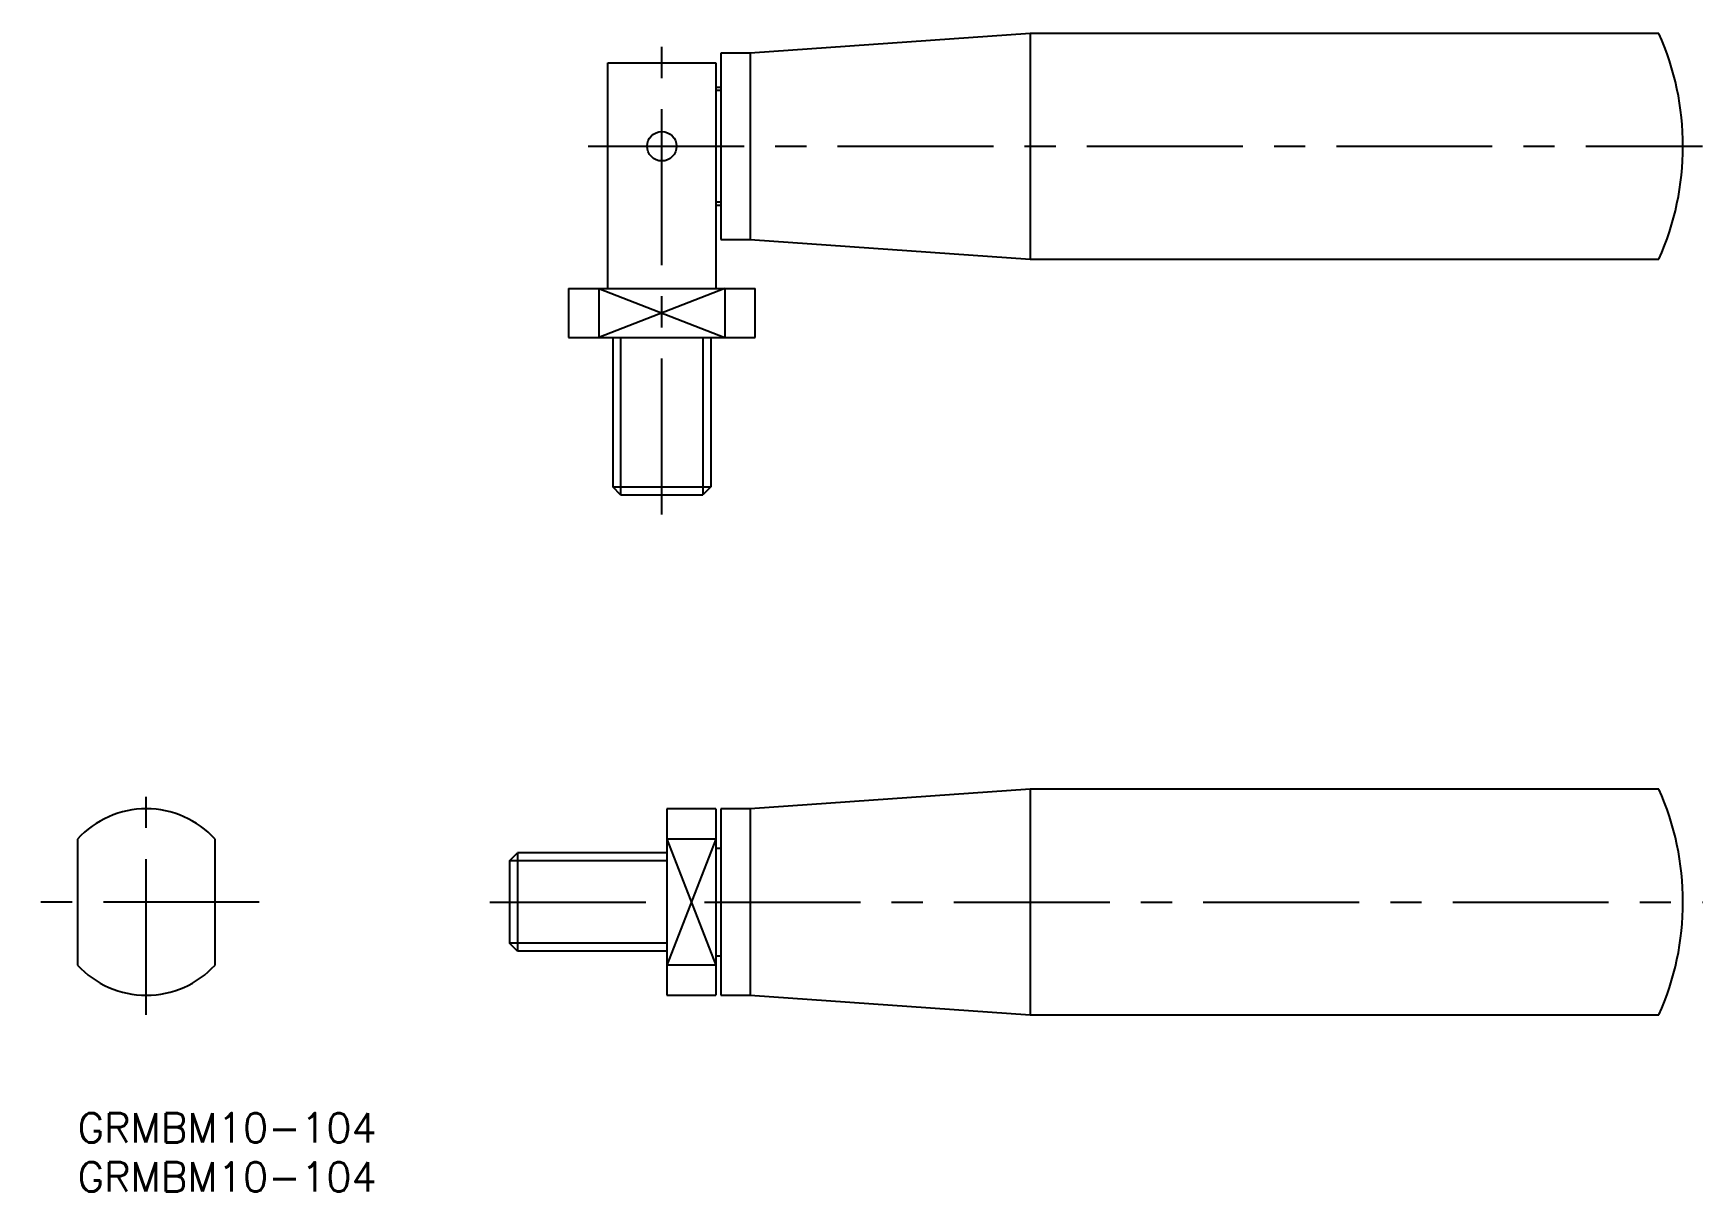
# Model space of a CAD drawing. Extents: x -4 to 166, y -8 to 110.
import ezdxf

# ---------------------------------------------------------------- set-up
doc = ezdxf.new("R2010")
doc.units = 0
doc.header["$LTSCALE"] = 0.5
doc.linetypes.add('CENTER', pattern=[50.8, 31.75, -6.35, 6.35, -6.35])
for name, color, linetype in [('MSM_CENTER', 1, 'CENTER'), ('MSM_CONTINUOUS', 7, 'CONTINUOUS'), ('MSM_NARROW', 5, 'CONTINUOUS'), ('MSM_PART_NUMBER', 7, 'CONTINUOUS')]:
    doc.layers.add(name, color=color, linetype=linetype)
doc.styles.get("Standard").update_dxf_attribs({"font": 'txt.shx', "height": 3, "bigfont": 'bigfont.shx'})

# ---------------------------------------------------------------- blocks, each defined once
blk = doc.blocks.new('*U11')
at = {"layer": 'MSM_PART_NUMBER'}
blk.add_text('GRMBM10-104', height=3, dxfattribs=at).set_placement((0, -3))
blk = doc.blocks.new('*U12')
at = {"layer": 'MSM_PART_NUMBER'}
blk.add_text('GRMBM10-104', height=3, dxfattribs=at).set_placement((0, -8))

msp = doc.modelspace()

# ---------------------------------------------------------------- linework, layer by layer
at = {"layer": 'MSM_CENTER'}
for p, q in [((59.5, 61), (59.5, 109)), ((52, 98.5), (165.5, 98.5)), ((7, 10), (7, 33)), ((18.5, 21.5), (-4.5, 21.5)), ((42, 21.5), (60.8, 21.5)), ((63.85, 21.5), (165.5, 21.5))]:
    msp.add_line(p, q, dxfattribs=at)
at = {"layer": 'MSM_CONTINUOUS'}
for p, q in [((97, 110), (68.5, 108)), ((161.05, 110), (97, 110)), ((97, 110), (97, 87)), ((68.5, 108), (65.5, 108)), ((65.5, 108), (65.5, 89)), ((68.5, 108), (68.5, 89)), ((54, 107), (65, 107)), ((54, 84), (54, 107)), ((65, 107), (65, 84)), ((65.5, 104.5), (65, 104.5)), ((65, 104.21), (65.5, 104.21)), ((65.5, 92.79), (65, 92.79)), ((65, 92.5), (65.5, 92.5)), ((65.5, 89), (68.5, 89)), ((68.5, 89), (97, 87)), ((97, 87), (161.05, 87)), ((50, 84), (50, 79)), ((50, 84), (69, 84)), ((53.08, 84), (53.08, 79)), ((65.92, 84), (65.92, 79)), ((69, 79), (69, 84)), ((50, 79), (69, 79)), ((54.5, 79), (54.5, 63.81)), ((64.5, 79), (64.5, 63.81)), ((55.31, 63), (54.5, 63.81)), ((54.5, 63.81), (64.5, 63.81)), ((55.31, 63), (63.69, 63)), ((64.5, 63.81), (63.69, 63)), ((97, 33), (68.5, 31)), ((161.05, 33), (97, 33)), ((97, 33), (97, 10)), ((65, 31), (60, 31)), ((60, 31), (60, 12)), ((65, 31), (65, 12)), ((68.5, 31), (65.5, 31)), ((65.5, 31), (65.5, 12)), ((68.5, 31), (68.5, 12)), ((0, 27.92), (0, 15.08)), ((14, 15.08), (14, 27.92)), ((65, 27.92), (60, 27.92)), ((44, 25.69), (44.81, 26.5)), ((44, 25.69), (44, 17.31)), ((60, 26.5), (44.81, 26.5)), ((44.81, 26.5), (44.81, 16.5)), ((65, 27), (65.5, 27)), ((44.81, 16.5), (44, 17.31)), ((60, 16.5), (44.81, 16.5)), ((65.5, 16), (65, 16)), ((65, 15.08), (60, 15.08)), ((60, 12), (65, 12)), ((65.5, 12), (68.5, 12)), ((68.5, 12), (97, 10)), ((97, 10), (161.05, 10))]:
    msp.add_line(p, q, dxfattribs=at)
msp.add_circle((59.5, 98.5), 1.5, dxfattribs=at)
for centre, radius, start, end in [((135.3, 98.5), 28.2, 335.9332, 24.0668), ((135.3, 21.5), 28.2, 335.9332, 24.0668), ((7, 21.5), 9.5, 42.5369, 137.4631), ((7, 21.5), 9.5, 222.5369, 317.4631)]:
    msp.add_arc(centre, radius, start, end, dxfattribs=at)
at = {"layer": 'MSM_NARROW'}
for p, q in [((53.08, 84), (65.92, 79)), ((65.92, 84), (53.08, 79)), ((55.31, 79), (55.31, 63)), ((63.69, 79), (63.69, 63)), ((60, 27.92), (65, 15.08)), ((65, 27.92), (60, 15.08)), ((60, 25.69), (44, 25.69)), ((60, 17.31), (44, 17.31))]:
    msp.add_line(p, q, dxfattribs=at)

# ---------------------------------------------------------------- block references
at = {"layer": 'MSM_CONTINUOUS'}
for name in ['*U11', '*U12']:
    msp.add_blockref(name, (0, 0), dxfattribs=at)

doc.saveas('drawing.dxf')
